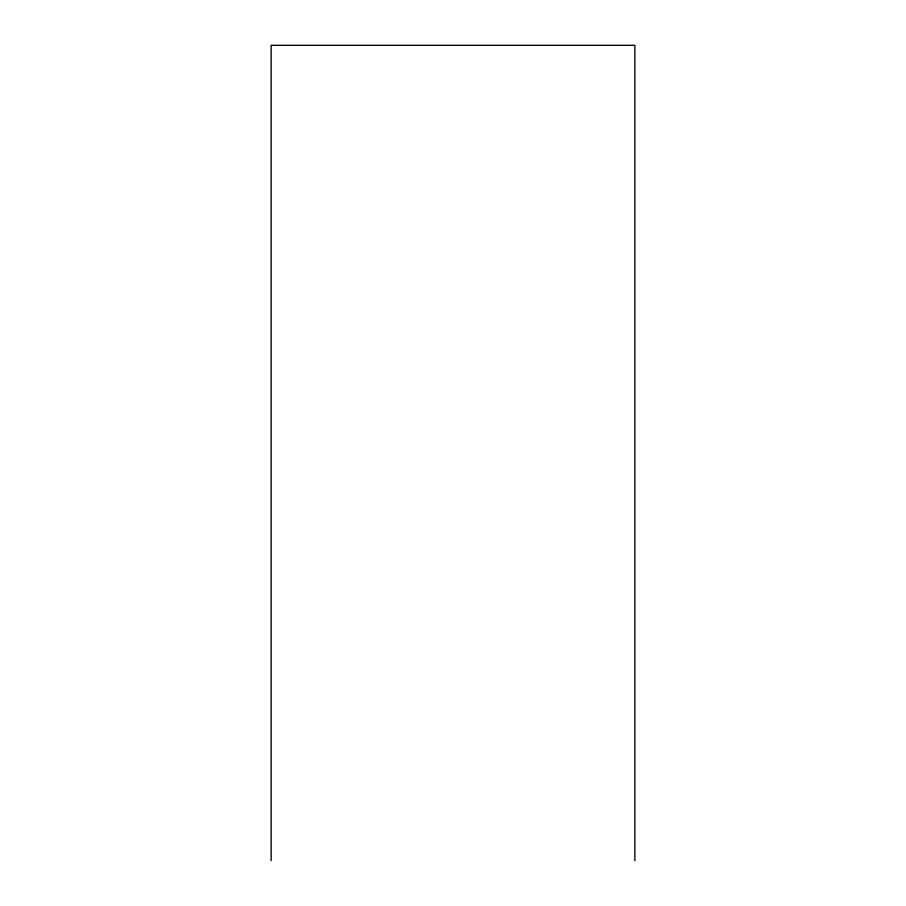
<?xml version="1.0" encoding="UTF-8"?>
<svg xmlns="http://www.w3.org/2000/svg" width="906" height="906" viewBox="0 0 906 906"><rect width="100%" height="100%" fill="white"/><g stroke="black" fill="none" stroke-linecap="round" stroke-linejoin="round"><path stroke-width="1.36" d="M634.868 860.7L634.868 45.3L271.132 45.3L271.132 860.7"/></g></svg>
